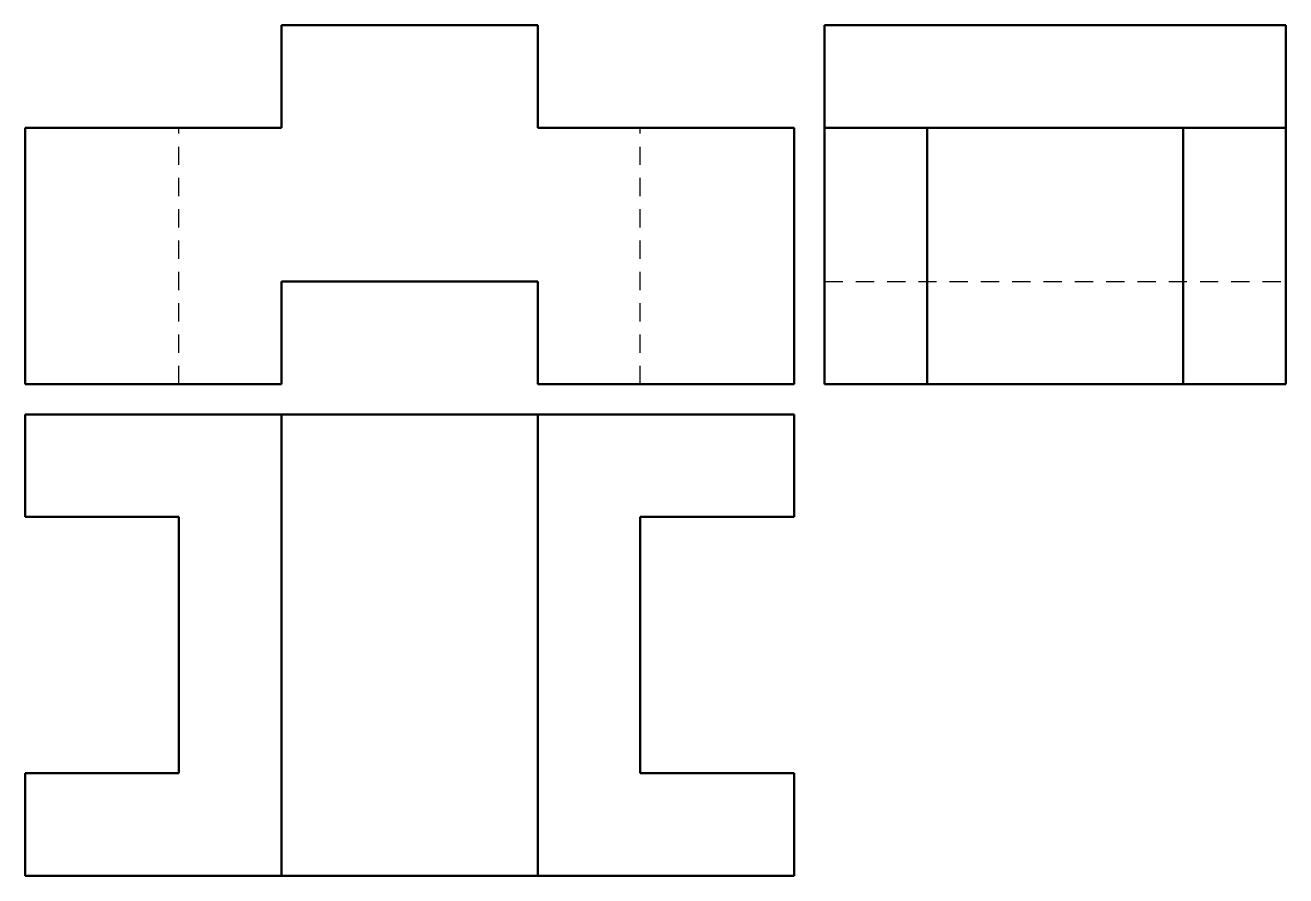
# Model space of a CAD drawing. Header units: inches. Extents: x 0 to 9.68, y 0 to 6.53.
import ezdxf

# ---------------------------------------------------------------- set-up
doc = ezdxf.new("R2010")
doc.units = ezdxf.units.IN
doc.header["$LTSCALE"] = 0.848622
doc.header["$MEASUREMENT"] = 0
doc.linetypes.add('DASHED', pattern=[0.2067, 0.1654, -0.0413])
doc.layers.add('Ocultas', color=3, linetype='DASHED')
doc.layers.add('Visible(Default)', color=7, linetype='Continuous', lineweight=50)

msp = doc.modelspace()

# ---------------------------------------------------------------- linework, layer by layer
at = {"layer": 'Ocultas'}
for p, q in [((1.1811, 3.7772), (1.1811, 5.7457)), ((4.7244, 3.7772), (4.7244, 5.7457)), ((6.1394, 4.5646), (9.6827, 4.5646))]:
    msp.add_line(p, q, dxfattribs=at)
at = {"layer": 'Visible(Default)'}
for p, q in [((3.937, 6.5331), (1.9685, 6.5331)), ((1.9685, 6.5331), (1.9685, 5.7457)), ((3.937, 6.5331), (3.937, 5.7457)), ((6.1394, 6.5331), (6.1394, 5.7457)), ((9.6827, 6.5331), (6.1394, 6.5331)), ((9.6827, 6.5331), (9.6827, 5.7457)), ((0, 5.7457), (1.9685, 5.7457)), ((0, 3.7772), (0, 5.7457)), ((3.937, 5.7457), (5.9055, 5.7457)), ((5.9055, 3.7772), (5.9055, 5.7457)), ((6.1394, 5.7457), (6.9268, 5.7457)), ((6.1394, 3.7772), (6.1394, 5.7457)), ((6.9268, 5.7457), (8.8953, 5.7457)), ((6.9268, 3.7772), (6.9268, 5.7457)), ((8.8953, 5.7457), (9.6827, 5.7457)), ((8.8953, 3.7772), (8.8953, 5.7457)), ((9.6827, 3.7772), (9.6827, 5.7457)), ((1.9685, 4.5646), (1.9685, 3.7772)), ((3.937, 4.5646), (1.9685, 4.5646)), ((3.937, 3.7772), (3.937, 4.5646)), ((0, 3.7772), (1.9685, 3.7772)), ((3.937, 3.7772), (5.9055, 3.7772)), ((6.1394, 3.7772), (6.9268, 3.7772)), ((6.9268, 3.7772), (8.8953, 3.7772)), ((8.8953, 3.7772), (9.6827, 3.7772)), ((1.9685, 3.5433), (0, 3.5433)), ((0, 3.5433), (0, 2.7559)), ((1.9685, 3.5433), (3.937, 3.5433)), ((1.9685, 0), (1.9685, 3.5433)), ((5.9055, 3.5433), (3.937, 3.5433)), ((3.937, 3.5433), (3.937, 0)), ((5.9055, 2.7559), (5.9055, 3.5433)), ((0, 2.7559), (1.1811, 2.7559)), ((1.1811, 2.7559), (1.1811, 0.7874)), ((4.7244, 0.7874), (4.7244, 2.7559)), ((4.7244, 2.7559), (5.9055, 2.7559)), ((1.1811, 0.7874), (0, 0.7874)), ((0, 0.7874), (0, 0)), ((5.9055, 0.7874), (4.7244, 0.7874)), ((5.9055, 0), (5.9055, 0.7874)), ((0, 0), (1.9685, 0)), ((3.937, 0), (1.9685, 0)), ((3.937, 0), (5.9055, 0))]:
    msp.add_line(p, q, dxfattribs=at)

doc.saveas('drawing.dxf')
